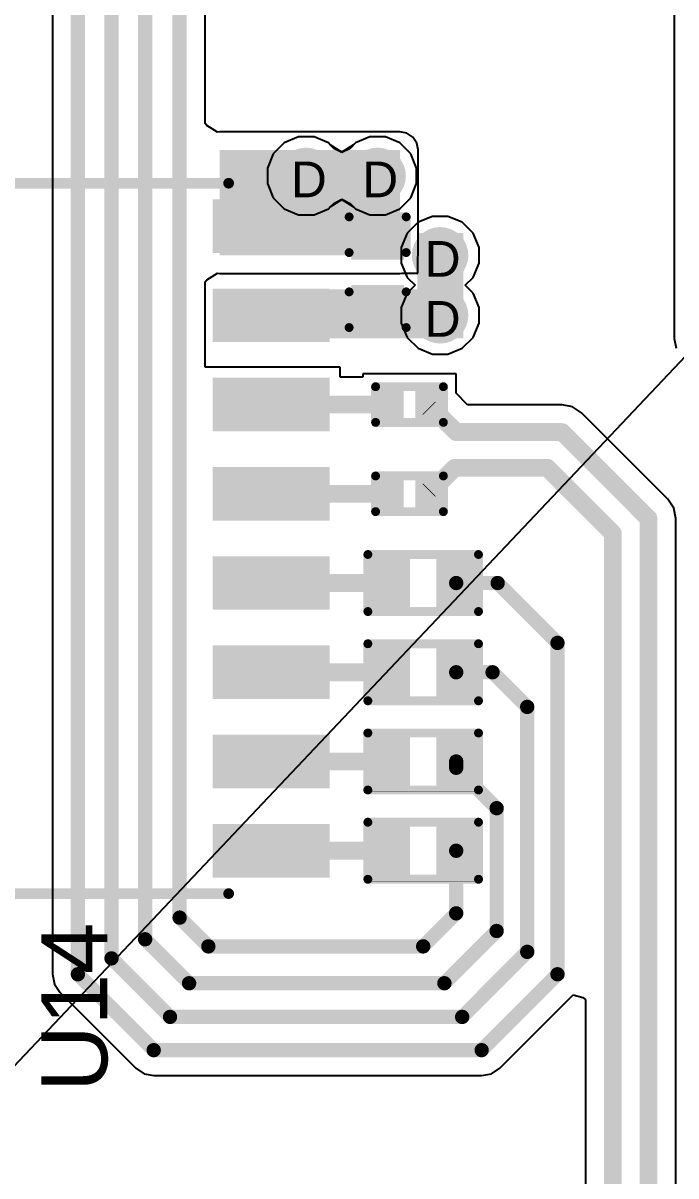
# Model space of a CAD drawing. Header units: inches. Extents: x 0 to 5032, y 0 to 5323.
# Drawn here: x 29.06 to 38.36, y 31.9 to 48.3 of the extents above; entities that cross this region are included whole.
import ezdxf

# ---------------------------------------------------------------- set-up
doc = ezdxf.new("R2010")
doc.units = ezdxf.units.IN
for name, color, linetype in [('Bottom Layer', 5, 'Continuous'), ('Bottom Solder', 6, 'Continuous'), ('Drill Drawing', 1, 'Continuous'), ('Layer 1', 16, 'Continuous'), ('Layer 2', 76, 'Continuous'), ('Top Layer', 1, 'Continuous'), ('Top Overlay', 2, 'Continuous'), ('Top Paste', 8, 'Continuous'), ('Top Solder', 216, 'Continuous'), ('Via Holes', 16, 'Continuous')]:
    doc.layers.add(name, color=color, linetype=linetype)
doc.styles.add('Arial', font='', dxfattribs={"height": 0.2})
doc.styles.get('Arial').set_extended_font_data('Arial')

# ---------------------------------------------------------------- blocks, each defined once
blk = doc.blocks.new('C___0402_303')
at = {"layer": 'Top Layer'}
for points in [[(-0.699, -0.318), (-0.699, 0.318), (-0.241, 0.318), (-0.241, -0.318)], [(0.241, -0.318), (0.241, 0.318), (0.699, 0.318), (0.699, -0.318)]]:
    blk.add_hatch(color=1, dxfattribs=at).paths.add_polyline_path(points)
at = {"layer": 'Top Paste'}
for points in [[(-0.699, -0.318), (-0.699, 0.318), (-0.241, 0.318), (-0.241, -0.318)], [(0.241, -0.318), (0.241, 0.318), (0.699, 0.318), (0.699, -0.318)]]:
    blk.add_hatch(color=8, dxfattribs=at).paths.add_polyline_path(points)
at = {"layer": 'Top Solder'}
for points in [[(-0.758, -0.377), (-0.758, 0.377), (-0.181, 0.377), (-0.181, -0.377)], [(0.181, -0.377), (0.181, 0.377), (0.758, 0.377), (0.758, -0.377)]]:
    blk.add_hatch(color=216, dxfattribs=at).paths.add_polyline_path(points)
at = {"layer": 'Top Overlay'}
for points in [[(-0.787, 0.406, 0.127, 0.127, 0), (-0.279, 0.406, 0.127, 0.127, 0)], [(-0.787, 0.406, 0.127, 0.127, 0), (-0.787, -0.406, 0.127, 0.127, 0)], [(0.279, 0.406, 0.127, 0.127, 0), (0.787, 0.406, 0.127, 0.127, 0)], [(0.787, 0.406, 0.127, 0.127, 0), (0.787, -0.406, 0.127, 0.127, 0)], [(-0.787, -0.406, 0.127, 0.127, 0), (-0.279, -0.406, 0.127, 0.127, 0)], [(0.279, -0.406, 0.127, 0.127, 0), (0.787, -0.406, 0.127, 0.127, 0)]]:
    blk.add_lwpolyline(points, format="xyseb", dxfattribs=at)
for points in [[(-0.819, 0.406, 0.0635, 0.0635, 1), (-0.756, 0.406, 0.0635, 0.0635, 1)], [(-0.819, 0.406, 0.0635, 0.0635, 1), (-0.756, 0.406, 0.0635, 0.0635, 1)], [(-0.311, 0.406, 0.0635, 0.0635, 1), (-0.248, 0.406, 0.0635, 0.0635, 1)], [(0.248, 0.406, 0.0635, 0.0635, 1), (0.311, 0.406, 0.0635, 0.0635, 1)], [(0.756, 0.406, 0.0635, 0.0635, 1), (0.819, 0.406, 0.0635, 0.0635, 1)], [(0.756, 0.406, 0.0635, 0.0635, 1), (0.819, 0.406, 0.0635, 0.0635, 1)], [(-0.819, -0.406, 0.0635, 0.0635, 1), (-0.756, -0.406, 0.0635, 0.0635, 1)], [(-0.819, -0.406, 0.0635, 0.0635, 1), (-0.756, -0.406, 0.0635, 0.0635, 1)], [(-0.311, -0.406, 0.0635, 0.0635, 1), (-0.248, -0.406, 0.0635, 0.0635, 1)], [(0.248, -0.406, 0.0635, 0.0635, 1), (0.311, -0.406, 0.0635, 0.0635, 1)], [(0.756, -0.406, 0.0635, 0.0635, 1), (0.819, -0.406, 0.0635, 0.0635, 1)], [(0.756, -0.406, 0.0635, 0.0635, 1), (0.819, -0.406, 0.0635, 0.0635, 1)]]:
    blk.add_lwpolyline(points, format="xyseb", close=True, dxfattribs=at)
blk = doc.blocks.new('R___0402_311')
at = {"layer": 'Top Layer'}
for points in [[(-0.699, -0.318), (-0.699, 0.318), (-0.241, 0.318), (-0.241, -0.318)], [(0.241, -0.318), (0.241, 0.318), (0.699, 0.318), (0.699, -0.318)]]:
    blk.add_hatch(color=1, dxfattribs=at).paths.add_polyline_path(points)
at = {"layer": 'Top Paste'}
for points in [[(-0.699, -0.318), (-0.699, 0.318), (-0.241, 0.318), (-0.241, -0.318)], [(0.241, -0.318), (0.241, 0.318), (0.699, 0.318), (0.699, -0.318)]]:
    blk.add_hatch(color=8, dxfattribs=at).paths.add_polyline_path(points)
at = {"layer": 'Top Solder'}
for points in [[(-0.754, -0.373), (-0.754, 0.373), (-0.186, 0.373), (-0.186, -0.373)], [(0.186, -0.373), (0.186, 0.373), (0.754, 0.373), (0.754, -0.373)]]:
    blk.add_hatch(color=216, dxfattribs=at).paths.add_polyline_path(points)
at = {"layer": 'Top Overlay'}
for points in [[(-0.787, -0.406, 0.127, 0.127, 0), (-0.787, 0.406, 0.127, 0.127, 0)], [(-0.787, 0.406, 0.127, 0.127, 0), (0.787, 0.406, 0.127, 0.127, 0)], [(0.787, -0.406, 0.127, 0.127, 0), (0.787, 0.406, 0.127, 0.127, 0)], [(-0.787, -0.406, 0.127, 0.127, 0), (0.787, -0.406, 0.127, 0.127, 0)], [(-0.813, -0.432, 0.00323, 0.00323, 0), (0.813, -0.432, 0.00323, 0.00323, 0)]]:
    blk.add_lwpolyline(points, format="xyseb", dxfattribs=at)
for points in [[(-0.819, 0.406, 0.0635, 0.0635, 1), (-0.756, 0.406, 0.0635, 0.0635, 1)], [(-0.819, 0.406, 0.0635, 0.0635, 1), (-0.756, 0.406, 0.0635, 0.0635, 1)], [(0.756, 0.406, 0.0635, 0.0635, 1), (0.819, 0.406, 0.0635, 0.0635, 1)], [(0.756, 0.406, 0.0635, 0.0635, 1), (0.819, 0.406, 0.0635, 0.0635, 1)], [(-0.819, -0.406, 0.0635, 0.0635, 1), (-0.756, -0.406, 0.0635, 0.0635, 1)], [(-0.819, -0.406, 0.0635, 0.0635, 1), (-0.756, -0.406, 0.0635, 0.0635, 1)], [(-0.814, -0.432, 0.00161, 0.00161, 1), (-0.812, -0.432, 0.00161, 0.00161, 1)], [(0.756, -0.406, 0.0635, 0.0635, 1), (0.819, -0.406, 0.0635, 0.0635, 1)], [(0.756, -0.406, 0.0635, 0.0635, 1), (0.819, -0.406, 0.0635, 0.0635, 1)], [(0.812, -0.432, 0.00161, 0.00161, 1), (0.814, -0.432, 0.00161, 0.00161, 1)]]:
    blk.add_lwpolyline(points, format="xyseb", close=True, dxfattribs=at)
blk = doc.blocks.new('R___0402_312')
at = {"layer": 'Top Layer'}
for points in [[(-0.699, -0.318), (-0.699, 0.318), (-0.241, 0.318), (-0.241, -0.318)], [(0.241, -0.318), (0.241, 0.318), (0.699, 0.318), (0.699, -0.318)]]:
    blk.add_hatch(color=1, dxfattribs=at).paths.add_polyline_path(points)
at = {"layer": 'Top Paste'}
for points in [[(-0.699, -0.318), (-0.699, 0.318), (-0.241, 0.318), (-0.241, -0.318)], [(0.241, -0.318), (0.241, 0.318), (0.699, 0.318), (0.699, -0.318)]]:
    blk.add_hatch(color=8, dxfattribs=at).paths.add_polyline_path(points)
at = {"layer": 'Top Solder'}
for points in [[(-0.754, -0.373), (-0.754, 0.373), (-0.186, 0.373), (-0.186, -0.373)], [(0.186, -0.373), (0.186, 0.373), (0.754, 0.373), (0.754, -0.373)]]:
    blk.add_hatch(color=216, dxfattribs=at).paths.add_polyline_path(points)
at = {"layer": 'Top Overlay'}
for points in [[(-0.787, -0.406, 0.127, 0.127, 0), (-0.787, 0.406, 0.127, 0.127, 0)], [(-0.787, 0.406, 0.127, 0.127, 0), (0.787, 0.406, 0.127, 0.127, 0)], [(0.787, -0.406, 0.127, 0.127, 0), (0.787, 0.406, 0.127, 0.127, 0)], [(-0.787, -0.406, 0.127, 0.127, 0), (0.787, -0.406, 0.127, 0.127, 0)], [(-0.813, -0.432, 0.00323, 0.00323, 0), (0.813, -0.432, 0.00323, 0.00323, 0)]]:
    blk.add_lwpolyline(points, format="xyseb", dxfattribs=at)
for points in [[(-0.819, 0.406, 0.0635, 0.0635, 1), (-0.756, 0.406, 0.0635, 0.0635, 1)], [(-0.819, 0.406, 0.0635, 0.0635, 1), (-0.756, 0.406, 0.0635, 0.0635, 1)], [(0.756, 0.406, 0.0635, 0.0635, 1), (0.819, 0.406, 0.0635, 0.0635, 1)], [(0.756, 0.406, 0.0635, 0.0635, 1), (0.819, 0.406, 0.0635, 0.0635, 1)], [(-0.819, -0.406, 0.0635, 0.0635, 1), (-0.756, -0.406, 0.0635, 0.0635, 1)], [(-0.819, -0.406, 0.0635, 0.0635, 1), (-0.756, -0.406, 0.0635, 0.0635, 1)], [(-0.814, -0.432, 0.00161, 0.00161, 1), (-0.812, -0.432, 0.00161, 0.00161, 1)], [(0.756, -0.406, 0.0635, 0.0635, 1), (0.819, -0.406, 0.0635, 0.0635, 1)], [(0.756, -0.406, 0.0635, 0.0635, 1), (0.819, -0.406, 0.0635, 0.0635, 1)], [(0.812, -0.432, 0.00161, 0.00161, 1), (0.814, -0.432, 0.00161, 0.00161, 1)]]:
    blk.add_lwpolyline(points, format="xyseb", close=True, dxfattribs=at)
blk = doc.blocks.new('SOP_16_313')
at = {"layer": 'Top Layer'}
for points in [[(-3.456, 4.724), (-1.994, 4.724), (-1.994, 4.166), (-3.456, 4.166)], [(1.994, 4.724), (3.456, 4.724), (3.456, 4.166), (1.994, 4.166)], [(-3.456, 3.454), (-1.994, 3.454), (-1.994, 2.896), (-3.456, 2.896)], [(1.994, 3.454), (3.456, 3.454), (3.456, 2.896), (1.994, 2.896)], [(-3.456, 2.184), (-1.994, 2.184), (-1.994, 1.626), (-3.456, 1.626)], [(1.994, 2.184), (3.456, 2.184), (3.456, 1.626), (1.994, 1.626)], [(-3.456, 0.914), (-1.994, 0.914), (-1.994, 0.356), (-3.456, 0.356)], [(1.994, 0.914), (3.456, 0.914), (3.456, 0.356), (1.994, 0.356)], [(-3.456, -0.356), (-1.994, -0.356), (-1.994, -0.914), (-3.456, -0.914)], [(1.994, -0.356), (3.456, -0.356), (3.456, -0.914), (1.994, -0.914)], [(-3.456, -1.626), (-1.994, -1.626), (-1.994, -2.184), (-3.456, -2.184)], [(1.994, -1.626), (3.456, -1.626), (3.456, -2.184), (1.994, -2.184)], [(-3.456, -2.896), (-1.994, -2.896), (-1.994, -3.454), (-3.456, -3.454)], [(1.994, -2.896), (3.456, -2.896), (3.456, -3.454), (1.994, -3.454)], [(-3.456, -4.166), (-1.994, -4.166), (-1.994, -4.724), (-3.456, -4.724)], [(1.994, -4.166), (3.456, -4.166), (3.456, -4.724), (1.994, -4.724)]]:
    blk.add_hatch(color=1, dxfattribs=at).paths.add_polyline_path(points)
at = {"layer": 'Top Paste'}
for points in [[(-3.456, 4.724), (-1.994, 4.724), (-1.994, 4.166), (-3.456, 4.166)], [(1.994, 4.724), (3.456, 4.724), (3.456, 4.166), (1.994, 4.166)], [(-3.456, 3.454), (-1.994, 3.454), (-1.994, 2.896), (-3.456, 2.896)], [(1.994, 3.454), (3.456, 3.454), (3.456, 2.896), (1.994, 2.896)], [(-3.456, 2.184), (-1.994, 2.184), (-1.994, 1.626), (-3.456, 1.626)], [(1.994, 2.184), (3.456, 2.184), (3.456, 1.626), (1.994, 1.626)], [(-3.456, 0.914), (-1.994, 0.914), (-1.994, 0.356), (-3.456, 0.356)], [(1.994, 0.914), (3.456, 0.914), (3.456, 0.356), (1.994, 0.356)], [(-3.456, -0.356), (-1.994, -0.356), (-1.994, -0.914), (-3.456, -0.914)], [(1.994, -0.356), (3.456, -0.356), (3.456, -0.914), (1.994, -0.914)], [(-3.456, -1.626), (-1.994, -1.626), (-1.994, -2.184), (-3.456, -2.184)], [(1.994, -1.626), (3.456, -1.626), (3.456, -2.184), (1.994, -2.184)], [(-3.456, -2.896), (-1.994, -2.896), (-1.994, -3.454), (-3.456, -3.454)], [(1.994, -2.896), (3.456, -2.896), (3.456, -3.454), (1.994, -3.454)], [(-3.456, -4.166), (-1.994, -4.166), (-1.994, -4.724), (-3.456, -4.724)], [(1.994, -4.166), (3.456, -4.166), (3.456, -4.724), (1.994, -4.724)]]:
    blk.add_hatch(color=8, dxfattribs=at).paths.add_polyline_path(points)
at = {"layer": 'Top Solder'}
for points in [[(-3.557, 4.826), (-1.892, 4.826), (-1.892, 4.064), (-3.557, 4.064)], [(1.892, 4.826), (3.557, 4.826), (3.557, 4.064), (1.892, 4.064)], [(-3.557, 3.556), (-1.892, 3.556), (-1.892, 2.794), (-3.557, 2.794)], [(1.892, 3.556), (3.557, 3.556), (3.557, 2.794), (1.892, 2.794)], [(-3.557, 2.286), (-1.892, 2.286), (-1.892, 1.524), (-3.557, 1.524)], [(1.892, 2.286), (3.557, 2.286), (3.557, 1.524), (1.892, 1.524)], [(-3.557, 1.016), (-1.892, 1.016), (-1.892, 0.254), (-3.557, 0.254)], [(1.892, 1.016), (3.557, 1.016), (3.557, 0.254), (1.892, 0.254)], [(-3.557, -0.254), (-1.892, -0.254), (-1.892, -1.016), (-3.557, -1.016)], [(1.892, -0.254), (3.557, -0.254), (3.557, -1.016), (1.892, -1.016)], [(-3.557, -1.524), (-1.892, -1.524), (-1.892, -2.286), (-3.557, -2.286)], [(1.892, -1.524), (3.557, -1.524), (3.557, -2.286), (1.892, -2.286)], [(-3.557, -2.794), (-1.892, -2.794), (-1.892, -3.556), (-3.557, -3.556)], [(1.892, -2.794), (3.557, -2.794), (3.557, -3.556), (1.892, -3.556)], [(-3.557, -4.064), (-1.892, -4.064), (-1.892, -4.826), (-3.557, -4.826)], [(1.892, -4.064), (3.557, -4.064), (3.557, -4.826), (1.892, -4.826)]]:
    blk.add_hatch(color=216, dxfattribs=at).paths.add_polyline_path(points)
at = {"layer": 'Top Overlay'}
for points in [[(-2.121, 5.055, 0.152, 0.152, 0), (2.121, 5.055, 0.152, 0.152, 0)], [(-3.785, 4.318, 0.127, 0.127, 0), (-3.785, 4.572, 0.127, 0.127, 0)], [(-3.785, 4.572, 0.127, 0.127, 0), (-3.658, 4.445, 0.127, 0.127, 0)], [(-3.785, 4.318, 0.127, 0.127, 0), (-3.658, 4.445, 0.127, 0.127, 0)], [(-2.121, -5.055, 0.152, 0.152, 0), (2.121, -5.055, 0.152, 0.152, 0)]]:
    blk.add_lwpolyline(points, format="xyseb", dxfattribs=at)
for points in [[(-2.159, 5.055, 0.0762, 0.0762, 1), (-2.083, 5.055, 0.0762, 0.0762, 1)], [(2.083, 5.055, 0.0762, 0.0762, 1), (2.159, 5.055, 0.0762, 0.0762, 1)], [(-3.816, 4.572, 0.0635, 0.0635, 1), (-3.753, 4.572, 0.0635, 0.0635, 1)], [(-3.816, 4.572, 0.0635, 0.0635, 1), (-3.753, 4.572, 0.0635, 0.0635, 1)], [(-3.689, 4.445, 0.0635, 0.0635, 1), (-3.626, 4.445, 0.0635, 0.0635, 1)], [(-3.689, 4.445, 0.0635, 0.0635, 1), (-3.626, 4.445, 0.0635, 0.0635, 1)], [(-3.816, 4.318, 0.0635, 0.0635, 1), (-3.753, 4.318, 0.0635, 0.0635, 1)], [(-3.816, 4.318, 0.0635, 0.0635, 1), (-3.753, 4.318, 0.0635, 0.0635, 1)], [(-2.159, -5.055, 0.0762, 0.0762, 1), (-2.083, -5.055, 0.0762, 0.0762, 1)], [(2.083, -5.055, 0.0762, 0.0762, 1), (2.159, -5.055, 0.0762, 0.0762, 1)]]:
    blk.add_lwpolyline(points, format="xyseb", close=True, dxfattribs=at)
blk = doc.blocks.new('R___0201_378')
at = {"layer": 'Top Layer'}
for points in [[(-0.41, 0.185), (-0.14, 0.185), (-0.14, -0.185), (-0.41, -0.185)], [(0.14, 0.185), (0.41, 0.185), (0.41, -0.185), (0.14, -0.185)]]:
    blk.add_hatch(color=1, dxfattribs=at).paths.add_polyline_path(points)
at = {"layer": 'Top Paste'}
for points in [[(-0.41, 0.185), (-0.14, 0.185), (-0.14, -0.185), (-0.41, -0.185)], [(0.14, 0.185), (0.41, 0.185), (0.41, -0.185), (0.14, -0.185)]]:
    blk.add_hatch(color=8, dxfattribs=at).paths.add_polyline_path(points)
at = {"layer": 'Top Solder'}
for points in [[(-0.465, 0.24), (-0.085, 0.24), (-0.085, -0.24), (-0.465, -0.24)], [(0.085, 0.24), (0.465, 0.24), (0.465, -0.24), (0.085, -0.24)]]:
    blk.add_hatch(color=216, dxfattribs=at).paths.add_polyline_path(points)
at = {"layer": 'Top Overlay'}
for points in [[(0.483, 0.254, 0.127, 0.127, 0), (-0.483, 0.254, 0.127, 0.127, 0)], [(-0.483, 0.254, 0.127, 0.127, 0), (-0.483, -0.254, 0.127, 0.127, 0)], [(0.483, 0.254, 0.127, 0.127, 0), (0.483, -0.254, 0.127, 0.127, 0)], [(0.483, -0.254, 0.127, 0.127, 0), (-0.483, -0.254, 0.127, 0.127, 0)]]:
    blk.add_lwpolyline(points, format="xyseb", dxfattribs=at)
for points in [[(-0.514, 0.254, 0.0635, 0.0635, 1), (-0.451, 0.254, 0.0635, 0.0635, 1)], [(-0.514, 0.254, 0.0635, 0.0635, 1), (-0.451, 0.254, 0.0635, 0.0635, 1)], [(0.451, 0.254, 0.0635, 0.0635, 1), (0.514, 0.254, 0.0635, 0.0635, 1)], [(0.451, 0.254, 0.0635, 0.0635, 1), (0.514, 0.254, 0.0635, 0.0635, 1)], [(-0.514, -0.254, 0.0635, 0.0635, 1), (-0.451, -0.254, 0.0635, 0.0635, 1)], [(-0.514, -0.254, 0.0635, 0.0635, 1), (-0.451, -0.254, 0.0635, 0.0635, 1)], [(0.451, -0.254, 0.0635, 0.0635, 1), (0.514, -0.254, 0.0635, 0.0635, 1)], [(0.451, -0.254, 0.0635, 0.0635, 1), (0.514, -0.254, 0.0635, 0.0635, 1)]]:
    blk.add_lwpolyline(points, format="xyseb", close=True, dxfattribs=at)
blk = doc.blocks.new('R___0201_379')
at = {"layer": 'Top Layer'}
for points in [[(-0.41, 0.185), (-0.14, 0.185), (-0.14, -0.185), (-0.41, -0.185)], [(0.14, 0.185), (0.41, 0.185), (0.41, -0.185), (0.14, -0.185)]]:
    blk.add_hatch(color=1, dxfattribs=at).paths.add_polyline_path(points)
at = {"layer": 'Top Paste'}
for points in [[(-0.41, 0.185), (-0.14, 0.185), (-0.14, -0.185), (-0.41, -0.185)], [(0.14, 0.185), (0.41, 0.185), (0.41, -0.185), (0.14, -0.185)]]:
    blk.add_hatch(color=8, dxfattribs=at).paths.add_polyline_path(points)
at = {"layer": 'Top Solder'}
for points in [[(-0.465, 0.24), (-0.085, 0.24), (-0.085, -0.24), (-0.465, -0.24)], [(0.085, 0.24), (0.465, 0.24), (0.465, -0.24), (0.085, -0.24)]]:
    blk.add_hatch(color=216, dxfattribs=at).paths.add_polyline_path(points)
at = {"layer": 'Top Overlay'}
for points in [[(0.483, 0.254, 0.127, 0.127, 0), (-0.483, 0.254, 0.127, 0.127, 0)], [(-0.483, 0.254, 0.127, 0.127, 0), (-0.483, -0.254, 0.127, 0.127, 0)], [(0.483, 0.254, 0.127, 0.127, 0), (0.483, -0.254, 0.127, 0.127, 0)], [(0.483, -0.254, 0.127, 0.127, 0), (-0.483, -0.254, 0.127, 0.127, 0)]]:
    blk.add_lwpolyline(points, format="xyseb", dxfattribs=at)
for points in [[(-0.514, 0.254, 0.0635, 0.0635, 1), (-0.451, 0.254, 0.0635, 0.0635, 1)], [(-0.514, 0.254, 0.0635, 0.0635, 1), (-0.451, 0.254, 0.0635, 0.0635, 1)], [(0.451, 0.254, 0.0635, 0.0635, 1), (0.514, 0.254, 0.0635, 0.0635, 1)], [(0.451, 0.254, 0.0635, 0.0635, 1), (0.514, 0.254, 0.0635, 0.0635, 1)], [(-0.514, -0.254, 0.0635, 0.0635, 1), (-0.451, -0.254, 0.0635, 0.0635, 1)], [(-0.514, -0.254, 0.0635, 0.0635, 1), (-0.451, -0.254, 0.0635, 0.0635, 1)], [(0.451, -0.254, 0.0635, 0.0635, 1), (0.514, -0.254, 0.0635, 0.0635, 1)], [(0.451, -0.254, 0.0635, 0.0635, 1), (0.514, -0.254, 0.0635, 0.0635, 1)]]:
    blk.add_lwpolyline(points, format="xyseb", close=True, dxfattribs=at)
blk = doc.blocks.new('R___0402_380')
at = {"layer": 'Top Layer'}
for points in [[(-0.699, -0.318), (-0.699, 0.318), (-0.241, 0.318), (-0.241, -0.318)], [(0.241, -0.318), (0.241, 0.318), (0.699, 0.318), (0.699, -0.318)]]:
    blk.add_hatch(color=1, dxfattribs=at).paths.add_polyline_path(points)
at = {"layer": 'Top Paste'}
for points in [[(-0.699, -0.318), (-0.699, 0.318), (-0.241, 0.318), (-0.241, -0.318)], [(0.241, -0.318), (0.241, 0.318), (0.699, 0.318), (0.699, -0.318)]]:
    blk.add_hatch(color=8, dxfattribs=at).paths.add_polyline_path(points)
at = {"layer": 'Top Solder'}
for points in [[(-0.754, -0.373), (-0.754, 0.373), (-0.186, 0.373), (-0.186, -0.373)], [(0.186, -0.373), (0.186, 0.373), (0.754, 0.373), (0.754, -0.373)]]:
    blk.add_hatch(color=216, dxfattribs=at).paths.add_polyline_path(points)
at = {"layer": 'Top Overlay'}
for points in [[(-0.787, 0.406, 0.127, 0.127, 0), (0.787, 0.406, 0.127, 0.127, 0)], [(-0.787, -0.406, 0.127, 0.127, 0), (-0.787, 0.406, 0.127, 0.127, 0)], [(0.787, -0.406, 0.127, 0.127, 0), (0.787, 0.406, 0.127, 0.127, 0)], [(-0.787, -0.406, 0.127, 0.127, 0), (0.787, -0.406, 0.127, 0.127, 0)], [(-0.813, -0.432, 0.00323, 0.00323, 0), (0.813, -0.432, 0.00323, 0.00323, 0)]]:
    blk.add_lwpolyline(points, format="xyseb", dxfattribs=at)
for points in [[(-0.819, 0.406, 0.0635, 0.0635, 1), (-0.756, 0.406, 0.0635, 0.0635, 1)], [(-0.819, 0.406, 0.0635, 0.0635, 1), (-0.756, 0.406, 0.0635, 0.0635, 1)], [(0.756, 0.406, 0.0635, 0.0635, 1), (0.819, 0.406, 0.0635, 0.0635, 1)], [(0.756, 0.406, 0.0635, 0.0635, 1), (0.819, 0.406, 0.0635, 0.0635, 1)], [(-0.819, -0.406, 0.0635, 0.0635, 1), (-0.756, -0.406, 0.0635, 0.0635, 1)], [(-0.819, -0.406, 0.0635, 0.0635, 1), (-0.756, -0.406, 0.0635, 0.0635, 1)], [(-0.814, -0.432, 0.00161, 0.00161, 1), (-0.812, -0.432, 0.00161, 0.00161, 1)], [(0.756, -0.406, 0.0635, 0.0635, 1), (0.819, -0.406, 0.0635, 0.0635, 1)], [(0.756, -0.406, 0.0635, 0.0635, 1), (0.819, -0.406, 0.0635, 0.0635, 1)], [(0.812, -0.432, 0.00161, 0.00161, 1), (0.814, -0.432, 0.00161, 0.00161, 1)]]:
    blk.add_lwpolyline(points, format="xyseb", close=True, dxfattribs=at)
blk = doc.blocks.new('R___0402_381')
at = {"layer": 'Top Layer'}
for points in [[(-0.699, -0.318), (-0.699, 0.318), (-0.241, 0.318), (-0.241, -0.318)], [(0.241, -0.318), (0.241, 0.318), (0.699, 0.318), (0.699, -0.318)]]:
    blk.add_hatch(color=1, dxfattribs=at).paths.add_polyline_path(points)
at = {"layer": 'Top Paste'}
for points in [[(-0.699, -0.318), (-0.699, 0.318), (-0.241, 0.318), (-0.241, -0.318)], [(0.241, -0.318), (0.241, 0.318), (0.699, 0.318), (0.699, -0.318)]]:
    blk.add_hatch(color=8, dxfattribs=at).paths.add_polyline_path(points)
at = {"layer": 'Top Solder'}
for points in [[(-0.754, -0.373), (-0.754, 0.373), (-0.186, 0.373), (-0.186, -0.373)], [(0.186, -0.373), (0.186, 0.373), (0.754, 0.373), (0.754, -0.373)]]:
    blk.add_hatch(color=216, dxfattribs=at).paths.add_polyline_path(points)
at = {"layer": 'Top Overlay'}
for points in [[(-0.787, 0.406, 0.127, 0.127, 0), (0.787, 0.406, 0.127, 0.127, 0)], [(-0.787, -0.406, 0.127, 0.127, 0), (-0.787, 0.406, 0.127, 0.127, 0)], [(0.787, -0.406, 0.127, 0.127, 0), (0.787, 0.406, 0.127, 0.127, 0)], [(-0.787, -0.406, 0.127, 0.127, 0), (0.787, -0.406, 0.127, 0.127, 0)], [(-0.813, -0.432, 0.00323, 0.00323, 0), (0.813, -0.432, 0.00323, 0.00323, 0)]]:
    blk.add_lwpolyline(points, format="xyseb", dxfattribs=at)
for points in [[(-0.819, 0.406, 0.0635, 0.0635, 1), (-0.756, 0.406, 0.0635, 0.0635, 1)], [(-0.819, 0.406, 0.0635, 0.0635, 1), (-0.756, 0.406, 0.0635, 0.0635, 1)], [(0.756, 0.406, 0.0635, 0.0635, 1), (0.819, 0.406, 0.0635, 0.0635, 1)], [(0.756, 0.406, 0.0635, 0.0635, 1), (0.819, 0.406, 0.0635, 0.0635, 1)], [(-0.819, -0.406, 0.0635, 0.0635, 1), (-0.756, -0.406, 0.0635, 0.0635, 1)], [(-0.819, -0.406, 0.0635, 0.0635, 1), (-0.756, -0.406, 0.0635, 0.0635, 1)], [(-0.814, -0.432, 0.00161, 0.00161, 1), (-0.812, -0.432, 0.00161, 0.00161, 1)], [(0.756, -0.406, 0.0635, 0.0635, 1), (0.819, -0.406, 0.0635, 0.0635, 1)], [(0.756, -0.406, 0.0635, 0.0635, 1), (0.819, -0.406, 0.0635, 0.0635, 1)], [(0.812, -0.432, 0.00161, 0.00161, 1), (0.814, -0.432, 0.00161, 0.00161, 1)]]:
    blk.add_lwpolyline(points, format="xyseb", close=True, dxfattribs=at)

msp = doc.modelspace()

# ---------------------------------------------------------------- hatches: boundary and pattern name
at = {"layer": 'Bottom Layer'}
h = msp.add_hatch(color=5, dxfattribs=at)
edge = h.paths.add_edge_path()
edge.add_arc((33.096, 46.129), 0.3, 0, 360)
h = msp.add_hatch(color=5, dxfattribs=at)
edge = h.paths.add_edge_path()
edge.add_arc((34.112, 46.129), 0.3, 0, 360)
h = msp.add_hatch(color=5, dxfattribs=at)
edge = h.paths.add_edge_path()
edge.add_arc((35.001, 44.999), 0.3, 0, 360)
h = msp.add_hatch(color=5, dxfattribs=at)
edge = h.paths.add_edge_path()
edge.add_arc((35.001, 44.145), 0.3, 0, 360)
at = {"layer": 'Bottom Solder'}
h = msp.add_hatch(color=6, dxfattribs=at)
edge = h.paths.add_edge_path()
edge.add_arc((33.096, 46.129), 0.402, 0, 360)
h = msp.add_hatch(color=6, dxfattribs=at)
edge = h.paths.add_edge_path()
edge.add_arc((34.112, 46.129), 0.402, 0, 360)
h = msp.add_hatch(color=6, dxfattribs=at)
edge = h.paths.add_edge_path()
edge.add_arc((35.001, 44.999), 0.402, 0, 360)
h = msp.add_hatch(color=6, dxfattribs=at)
edge = h.paths.add_edge_path()
edge.add_arc((35.001, 44.145), 0.402, 0, 360)
at = {"layer": 'Layer 1'}
h = msp.add_hatch(color=16, dxfattribs=at)
edge = h.paths.add_edge_path()
edge.add_arc((33.096, 46.129), 0.3, 0, 360)
h = msp.add_hatch(color=16, dxfattribs=at)
edge = h.paths.add_edge_path()
edge.add_arc((34.112, 46.129), 0.3, 0, 360)
h = msp.add_hatch(color=16, dxfattribs=at)
edge = h.paths.add_edge_path()
edge.add_arc((35.001, 44.999), 0.3, 0, 360)
h = msp.add_hatch(color=16, dxfattribs=at)
edge = h.paths.add_edge_path()
edge.add_arc((35.001, 44.145), 0.3, 0, 360)
at = {"layer": 'Layer 2'}
h = msp.add_hatch(color=76, dxfattribs=at)
edge = h.paths.add_edge_path()
edge.add_arc((33.096, 46.129), 0.3, 0, 360)
h = msp.add_hatch(color=76, dxfattribs=at)
edge = h.paths.add_edge_path()
edge.add_arc((34.112, 46.129), 0.3, 0, 360)
h = msp.add_hatch(color=76, dxfattribs=at)
edge = h.paths.add_edge_path()
edge.add_arc((35.001, 44.999), 0.3, 0, 360)
h = msp.add_hatch(color=76, dxfattribs=at)
edge = h.paths.add_edge_path()
edge.add_arc((35.001, 44.145), 0.3, 0, 360)
at = {"layer": 'Top Layer'}
for points in [[(31.864, 44.999), (34.43, 44.999), (34.43, 46.498), (31.864, 46.498)], [(34.679, 43.818), (35.331, 43.818), (35.331, 45.315), (34.679, 45.315)], [(31.864, 43.818), (35.331, 43.818), (35.331, 44.516), (31.864, 44.516)]]:
    msp.add_hatch(color=1, dxfattribs=at).paths.add_polyline_path(points)
h = msp.add_hatch(color=1, dxfattribs=at)
edge = h.paths.add_edge_path()
edge.add_arc((33.096, 46.129), 0.3, 0, 360)
h = msp.add_hatch(color=1, dxfattribs=at)
edge = h.paths.add_edge_path()
edge.add_arc((34.112, 46.129), 0.3, 0, 360)
h = msp.add_hatch(color=1, dxfattribs=at)
edge = h.paths.add_edge_path()
edge.add_arc((35.001, 44.999), 0.3, 0, 360)
h = msp.add_hatch(color=1, dxfattribs=at)
edge = h.paths.add_edge_path()
edge.add_arc((35.001, 44.145), 0.3, 0, 360)
at = {"layer": 'Top Solder'}
h = msp.add_hatch(color=216, dxfattribs=at)
edge = h.paths.add_edge_path()
edge.add_arc((33.096, 46.129), 0.402, 0, 360)
h = msp.add_hatch(color=216, dxfattribs=at)
edge = h.paths.add_edge_path()
edge.add_arc((34.112, 46.129), 0.402, 0, 360)
h = msp.add_hatch(color=216, dxfattribs=at)
edge = h.paths.add_edge_path()
edge.add_arc((35.001, 44.999), 0.402, 0, 360)
h = msp.add_hatch(color=216, dxfattribs=at)
edge = h.paths.add_edge_path()
edge.add_arc((35.001, 44.145), 0.402, 0, 360)
at = {"layer": 'Via Holes'}
h = msp.add_hatch(color=7, dxfattribs=at)
edge = h.paths.add_edge_path()
edge.add_arc((33.096, 46.129), 0.15, 0, 360)
h = msp.add_hatch(color=7, dxfattribs=at)
edge = h.paths.add_edge_path()
edge.add_arc((34.112, 46.129), 0.15, 0, 360)
h = msp.add_hatch(color=7, dxfattribs=at)
edge = h.paths.add_edge_path()
edge.add_arc((35.001, 44.999), 0.15, 0, 360)
h = msp.add_hatch(color=7, dxfattribs=at)
edge = h.paths.add_edge_path()
edge.add_arc((35.001, 44.145), 0.15, 0, 360)

# ---------------------------------------------------------------- linework, layer by layer
at = {"layer": 'Bottom Layer'}
for p, q in [((32.782, 46.599), (32.627, 46.443)), ((32.986, 46.683), (32.782, 46.599)), ((33.206, 46.683), (32.986, 46.683)), ((33.41, 46.599), (33.206, 46.683)), ((33.488, 46.521), (33.41, 46.599)), ((33.798, 46.599), (33.72, 46.521)), ((34.002, 46.683), (33.798, 46.599)), ((34.222, 46.683), (34.002, 46.683)), ((34.426, 46.599), (34.222, 46.683)), ((34.582, 46.443), (34.426, 46.599)), ((32.627, 46.443), (32.542, 46.239)), ((33.604, 46.462), (33.488, 46.521)), ((33.72, 46.521), (33.604, 46.462)), ((34.666, 46.239), (34.582, 46.443)), ((32.542, 46.239), (32.542, 46.019)), ((34.666, 46.019), (34.666, 46.239)), ((32.542, 46.019), (32.627, 45.815)), ((34.582, 45.815), (34.666, 46.019)), ((32.627, 45.815), (32.782, 45.66)), ((33.488, 45.738), (33.604, 45.796)), ((33.604, 45.796), (33.72, 45.738)), ((34.426, 45.66), (34.582, 45.815)), ((32.782, 45.66), (32.986, 45.575)), ((33.206, 45.575), (33.41, 45.66)), ((33.41, 45.66), (33.488, 45.738)), ((33.72, 45.738), (33.798, 45.66)), ((33.798, 45.66), (34.002, 45.575)), ((34.222, 45.575), (34.426, 45.66)), ((32.986, 45.575), (33.206, 45.575)), ((34.002, 45.575), (34.222, 45.575))]:
    msp.add_line(p, q, dxfattribs=at)
at = {"layer": 'Layer 1'}
for p, q in [((32.782, 46.599), (32.627, 46.443)), ((32.986, 46.683), (32.782, 46.599)), ((33.206, 46.683), (32.986, 46.683)), ((33.41, 46.599), (33.206, 46.683)), ((33.438, 46.571), (33.41, 46.599)), ((33.798, 46.599), (33.77, 46.571)), ((34.002, 46.683), (33.798, 46.599)), ((34.222, 46.683), (34.002, 46.683)), ((34.426, 46.599), (34.222, 46.683)), ((34.582, 46.443), (34.426, 46.599)), ((32.627, 46.443), (32.542, 46.239)), ((33.604, 46.467), (33.438, 46.571)), ((33.77, 46.571), (33.604, 46.467)), ((34.666, 46.239), (34.582, 46.443)), ((32.542, 46.239), (32.542, 46.019)), ((34.666, 46.019), (34.666, 46.239)), ((32.542, 46.019), (32.627, 45.815)), ((34.582, 45.815), (34.666, 46.019)), ((32.627, 45.815), (32.782, 45.66)), ((33.438, 45.688), (33.604, 45.791)), ((33.604, 45.791), (33.77, 45.688)), ((34.426, 45.66), (34.582, 45.815)), ((32.782, 45.66), (32.986, 45.575)), ((33.206, 45.575), (33.41, 45.66)), ((33.41, 45.66), (33.438, 45.688)), ((33.77, 45.688), (33.798, 45.66)), ((33.798, 45.66), (34.002, 45.575)), ((34.222, 45.575), (34.426, 45.66)), ((32.986, 45.575), (33.206, 45.575)), ((34.002, 45.575), (34.222, 45.575))]:
    msp.add_line(p, q, dxfattribs=at)
at = {"layer": 'Layer 2'}
for p, q in [((34.687, 45.469), (34.532, 45.313)), ((34.891, 45.553), (34.687, 45.469)), ((35.111, 45.553), (34.891, 45.553)), ((35.315, 45.469), (35.111, 45.553)), ((35.471, 45.313), (35.315, 45.469)), ((34.532, 45.313), (34.447, 45.109)), ((35.555, 45.109), (35.471, 45.313)), ((34.447, 45.109), (34.447, 44.889)), ((35.555, 44.889), (35.555, 45.109)), ((34.447, 44.889), (34.532, 44.685)), ((35.471, 44.685), (35.555, 44.889)), ((34.532, 44.685), (34.645, 44.572)), ((35.358, 44.572), (35.471, 44.685)), ((34.645, 44.572), (34.532, 44.459)), ((35.471, 44.459), (35.358, 44.572)), ((34.532, 44.459), (34.447, 44.255)), ((35.555, 44.255), (35.471, 44.459)), ((34.447, 44.255), (34.447, 44.035)), ((35.555, 44.035), (35.555, 44.255)), ((34.447, 44.035), (34.532, 43.831)), ((35.471, 43.831), (35.555, 44.035)), ((34.532, 43.831), (34.687, 43.675)), ((35.315, 43.675), (35.471, 43.831)), ((34.687, 43.675), (34.891, 43.591)), ((35.111, 43.591), (35.315, 43.675)), ((34.891, 43.591), (35.111, 43.591))]:
    msp.add_line(p, q, dxfattribs=at)
at = {"layer": 'Top Layer'}
for p, q in [((29.482, 61.428), (29.482, 34.767)), ((31.655, 46.877), (31.655, 60.208)), ((38.333, 58.54), (38.333, 43.815)), ((31.68, 46.846), (31.655, 46.877)), ((31.833, 46.75), (31.68, 46.846)), ((31.864, 46.757), (31.833, 46.75)), ((34.43, 46.757), (31.864, 46.757)), ((34.529, 46.737), (34.43, 46.757)), ((34.613, 46.681), (34.529, 46.737)), ((34.669, 46.597), (34.613, 46.681)), ((34.689, 46.498), (34.669, 46.597)), ((34.689, 44.999), (34.689, 46.498)), ((34.684, 44.974), (34.689, 44.999)), ((34.684, 44.745), (34.684, 44.974)), ((31.655, 44.619), (31.68, 44.651)), ((31.68, 44.651), (31.833, 44.746)), ((31.833, 44.746), (31.864, 44.74)), ((31.864, 44.74), (34.43, 44.74)), ((34.43, 44.74), (34.455, 44.745)), ((34.455, 44.745), (34.684, 44.745)), ((31.655, 43.408), (31.655, 44.619)), ((38.333, 43.815), (38.333, 43.815)), ((38.333, 43.815), (38.361, 43.677)), ((33.58, 43.408), (31.655, 43.408)), ((33.58, 43.263), (33.58, 43.408)), ((33.901, 43.263), (33.58, 43.263)), ((35.229, 43.314), (33.901, 43.314)), ((33.901, 43.314), (33.901, 43.263)), ((35.229, 43.035), (35.229, 43.314)), ((35.393, 42.871), (35.229, 43.035)), ((36.737, 42.871), (35.393, 42.871)), ((36.886, 42.842), (36.737, 42.871)), ((37.012, 42.758), (36.886, 42.842)), ((38.242, 41.527), (37.012, 42.758)), ((38.326, 41.401), (38.242, 41.527)), ((38.355, 41.253), (38.326, 41.401)), ((38.355, 29.106), (38.355, 41.253)), ((29.482, 34.767), (29.482, 34.767)), ((29.482, 34.767), (29.51, 34.628)), ((29.51, 34.628), (29.589, 34.51)), ((29.589, 34.51), (30.668, 33.431)), ((35.849, 33.431), (36.893, 34.475)), ((36.893, 34.475), (37.032, 34.436)), ((37.032, 34.436), (37.071, 34.408)), ((37.071, 34.408), (37.071, 29.477)), ((30.668, 33.431), (30.668, 33.431)), ((30.668, 33.431), (30.786, 33.352)), ((30.786, 33.352), (30.925, 33.325)), ((30.925, 33.325), (30.925, 33.325)), ((30.925, 33.325), (35.592, 33.325)), ((35.592, 33.325), (35.731, 33.352)), ((35.592, 33.325), (35.592, 33.325)), ((35.731, 33.352), (35.849, 33.431))]:
    msp.add_line(p, q, dxfattribs=at)
for points in [[(29.845, 34.767, 0.203, 0.203, 0), (29.845, 61.428, 0.203, 0.203, 0)], [(30.323, 34.993, 0.203, 0.203, 0), (30.323, 61.096, 0.203, 0.203, 0)], [(30.802, 35.265, 0.203, 0.203, 0), (30.802, 60.737, 0.203, 0.203, 0)], [(31.293, 35.573, 0.203, 0.203, 0), (31.293, 60.358, 0.203, 0.203, 0)], [(32.595, 42.875, 0.254, 0.254, 0), (34.29, 42.875, 0.254, 0.254, 0)], [(34.84, 42.825, 0.254, 0.254, 0), (34.84, 42.875, 0.254, 0.254, 0)], [(34.84, 42.825, 0.254, 0.254, 0), (34.848, 42.817, 0.254, 0.254, 0)], [(34.848, 42.817, 0.254, 0.254, 0), (34.898, 42.817, 0.254, 0.254, 0)], [(34.898, 42.817, 0.254, 0.254, 0), (35.232, 42.483, 0.254, 0.254, 0)], [(35.232, 42.483, 0.254, 0.254, 0), (36.737, 42.483, 0.254, 0.254, 0)], [(36.737, 42.483, 0.254, 0.254, 0), (37.967, 41.253, 0.254, 0.254, 0)], [(34.898, 41.663, 0.254, 0.254, 0), (35.21, 41.975, 0.254, 0.254, 0)], [(35.21, 41.975, 0.254, 0.254, 0), (36.527, 41.975, 0.254, 0.254, 0)], [(36.527, 41.975, 0.254, 0.254, 0), (37.459, 41.042, 0.254, 0.254, 0)], [(32.595, 41.605, 0.254, 0.254, 0), (34.29, 41.605, 0.254, 0.254, 0)], [(34.84, 41.655, 0.254, 0.254, 0), (34.848, 41.663, 0.254, 0.254, 0)], [(34.84, 41.605, 0.254, 0.254, 0), (34.84, 41.655, 0.254, 0.254, 0)], [(34.848, 41.663, 0.254, 0.254, 0), (34.898, 41.663, 0.254, 0.254, 0)], [(37.967, 29.106, 0.254, 0.254, 0), (37.967, 41.253, 0.254, 0.254, 0)], [(37.459, 29.316, 0.254, 0.254, 0), (37.459, 41.042, 0.254, 0.254, 0)], [(32.595, 40.335, 0.254, 0.254, 0), (34.29, 40.335, 0.254, 0.254, 0)], [(35.23, 40.335, 0.203, 0.203, 0), (35.82, 40.335, 0.203, 0.203, 0)], [(35.82, 40.335, 0.203, 0.203, 0), (36.672, 39.483, 0.203, 0.203, 0)], [(36.672, 34.767, 0.203, 0.203, 0), (36.672, 39.483, 0.203, 0.203, 0)], [(32.595, 39.065, 0.254, 0.254, 0), (34.29, 39.065, 0.254, 0.254, 0)], [(35.23, 39.065, 0.203, 0.203, 0), (35.748, 39.065, 0.203, 0.203, 0)], [(35.748, 39.065, 0.203, 0.203, 0), (36.241, 38.572, 0.203, 0.203, 0)], [(36.241, 35.086, 0.203, 0.203, 0), (36.241, 38.572, 0.203, 0.203, 0)], [(32.595, 37.795, 0.254, 0.254, 0), (34.29, 37.795, 0.254, 0.254, 0)], [(35.23, 37.706, 0.203, 0.203, 0), (35.23, 37.795, 0.203, 0.203, 0)], [(35.23, 37.706, 0.203, 0.203, 0), (35.806, 37.13, 0.203, 0.203, 0)], [(35.806, 35.383, 0.203, 0.203, 0), (35.806, 37.13, 0.203, 0.203, 0)], [(32.595, 36.525, 0.254, 0.254, 0), (34.29, 36.525, 0.254, 0.254, 0)], [(35.23, 35.634, 0.203, 0.203, 0), (35.23, 36.525, 0.203, 0.203, 0)], [(31.293, 35.573, 0.203, 0.203, 0), (31.702, 35.164, 0.203, 0.203, 0)], [(34.76, 35.164, 0.203, 0.203, 0), (35.23, 35.634, 0.203, 0.203, 0)], [(35.062, 34.639, 0.203, 0.203, 0), (35.806, 35.383, 0.203, 0.203, 0)], [(30.802, 35.265, 0.203, 0.203, 0), (31.428, 34.639, 0.203, 0.203, 0)], [(31.702, 35.164, 0.203, 0.203, 0), (34.76, 35.164, 0.203, 0.203, 0)], [(35.315, 34.16, 0.203, 0.203, 0), (36.241, 35.086, 0.203, 0.203, 0)], [(30.323, 34.993, 0.203, 0.203, 0), (31.157, 34.16, 0.203, 0.203, 0)], [(29.845, 34.767, 0.203, 0.203, 0), (30.925, 33.687, 0.203, 0.203, 0)], [(35.592, 33.687, 0.203, 0.203, 0), (36.672, 34.767, 0.203, 0.203, 0)], [(31.428, 34.639, 0.203, 0.203, 0), (35.062, 34.639, 0.203, 0.203, 0)], [(31.157, 34.16, 0.203, 0.203, 0), (35.315, 34.16, 0.203, 0.203, 0)], [(30.925, 33.687, 0.203, 0.203, 0), (35.592, 33.687, 0.203, 0.203, 0)]]:
    msp.add_lwpolyline(points, format="xyseb", dxfattribs=at)
for points in [[(32.532, 42.875, 0.127, 0.127, 1), (32.659, 42.875, 0.127, 0.127, 1)], [(34.227, 42.875, 0.127, 0.127, 1), (34.354, 42.875, 0.127, 0.127, 1)], [(34.777, 42.875, 0.127, 0.127, 1), (34.904, 42.875, 0.127, 0.127, 1)], [(34.777, 42.825, 0.127, 0.127, 1), (34.904, 42.825, 0.127, 0.127, 1)], [(34.777, 42.825, 0.127, 0.127, 1), (34.904, 42.825, 0.127, 0.127, 1)], [(34.785, 42.817, 0.127, 0.127, 1), (34.912, 42.817, 0.127, 0.127, 1)], [(34.785, 42.817, 0.127, 0.127, 1), (34.912, 42.817, 0.127, 0.127, 1)], [(34.835, 42.817, 0.127, 0.127, 1), (34.962, 42.817, 0.127, 0.127, 1)], [(34.835, 42.817, 0.127, 0.127, 1), (34.962, 42.817, 0.127, 0.127, 1)], [(35.169, 42.483, 0.127, 0.127, 1), (35.296, 42.483, 0.127, 0.127, 1)], [(35.169, 42.483, 0.127, 0.127, 1), (35.296, 42.483, 0.127, 0.127, 1)], [(36.673, 42.483, 0.127, 0.127, 1), (36.8, 42.483, 0.127, 0.127, 1)], [(36.673, 42.483, 0.127, 0.127, 1), (36.8, 42.483, 0.127, 0.127, 1)], [(35.147, 41.975, 0.127, 0.127, 1), (35.274, 41.975, 0.127, 0.127, 1)], [(35.147, 41.975, 0.127, 0.127, 1), (35.274, 41.975, 0.127, 0.127, 1)], [(36.463, 41.975, 0.127, 0.127, 1), (36.59, 41.975, 0.127, 0.127, 1)], [(36.463, 41.975, 0.127, 0.127, 1), (36.59, 41.975, 0.127, 0.127, 1)], [(32.532, 41.605, 0.127, 0.127, 1), (32.659, 41.605, 0.127, 0.127, 1)], [(34.227, 41.605, 0.127, 0.127, 1), (34.354, 41.605, 0.127, 0.127, 1)], [(34.777, 41.655, 0.127, 0.127, 1), (34.904, 41.655, 0.127, 0.127, 1)], [(34.777, 41.655, 0.127, 0.127, 1), (34.904, 41.655, 0.127, 0.127, 1)], [(34.777, 41.605, 0.127, 0.127, 1), (34.904, 41.605, 0.127, 0.127, 1)], [(34.785, 41.663, 0.127, 0.127, 1), (34.912, 41.663, 0.127, 0.127, 1)], [(34.785, 41.663, 0.127, 0.127, 1), (34.912, 41.663, 0.127, 0.127, 1)], [(34.835, 41.663, 0.127, 0.127, 1), (34.962, 41.663, 0.127, 0.127, 1)], [(34.835, 41.663, 0.127, 0.127, 1), (34.962, 41.663, 0.127, 0.127, 1)], [(37.904, 41.253, 0.127, 0.127, 1), (38.031, 41.253, 0.127, 0.127, 1)], [(37.904, 41.253, 0.127, 0.127, 1), (38.031, 41.253, 0.127, 0.127, 1)], [(37.396, 41.042, 0.127, 0.127, 1), (37.523, 41.042, 0.127, 0.127, 1)], [(37.396, 41.042, 0.127, 0.127, 1), (37.523, 41.042, 0.127, 0.127, 1)], [(32.532, 40.335, 0.127, 0.127, 1), (32.659, 40.335, 0.127, 0.127, 1)], [(34.227, 40.335, 0.127, 0.127, 1), (34.354, 40.335, 0.127, 0.127, 1)], [(35.179, 40.335, 0.102, 0.102, 1), (35.281, 40.335, 0.102, 0.102, 1)], [(35.77, 40.335, 0.102, 0.102, 1), (35.871, 40.335, 0.102, 0.102, 1)], [(35.77, 40.335, 0.102, 0.102, 1), (35.871, 40.335, 0.102, 0.102, 1)], [(36.621, 39.483, 0.102, 0.102, 1), (36.723, 39.483, 0.102, 0.102, 1)], [(36.621, 39.483, 0.102, 0.102, 1), (36.723, 39.483, 0.102, 0.102, 1)], [(32.532, 39.065, 0.127, 0.127, 1), (32.659, 39.065, 0.127, 0.127, 1)], [(34.227, 39.065, 0.127, 0.127, 1), (34.354, 39.065, 0.127, 0.127, 1)], [(35.179, 39.065, 0.102, 0.102, 1), (35.281, 39.065, 0.102, 0.102, 1)], [(35.697, 39.065, 0.102, 0.102, 1), (35.798, 39.065, 0.102, 0.102, 1)], [(35.697, 39.065, 0.102, 0.102, 1), (35.798, 39.065, 0.102, 0.102, 1)], [(36.19, 38.572, 0.102, 0.102, 1), (36.292, 38.572, 0.102, 0.102, 1)], [(36.19, 38.572, 0.102, 0.102, 1), (36.292, 38.572, 0.102, 0.102, 1)], [(32.532, 37.795, 0.127, 0.127, 1), (32.659, 37.795, 0.127, 0.127, 1)], [(34.227, 37.795, 0.127, 0.127, 1), (34.354, 37.795, 0.127, 0.127, 1)], [(35.179, 37.795, 0.102, 0.102, 1), (35.281, 37.795, 0.102, 0.102, 1)], [(35.179, 37.706, 0.102, 0.102, 1), (35.281, 37.706, 0.102, 0.102, 1)], [(35.179, 37.706, 0.102, 0.102, 1), (35.281, 37.706, 0.102, 0.102, 1)], [(35.755, 37.13, 0.102, 0.102, 1), (35.857, 37.13, 0.102, 0.102, 1)], [(35.755, 37.13, 0.102, 0.102, 1), (35.857, 37.13, 0.102, 0.102, 1)], [(32.532, 36.525, 0.127, 0.127, 1), (32.659, 36.525, 0.127, 0.127, 1)], [(34.227, 36.525, 0.127, 0.127, 1), (34.354, 36.525, 0.127, 0.127, 1)], [(35.179, 36.525, 0.102, 0.102, 1), (35.281, 36.525, 0.102, 0.102, 1)], [(31.242, 35.573, 0.102, 0.102, 1), (31.344, 35.573, 0.102, 0.102, 1)], [(31.242, 35.573, 0.102, 0.102, 1), (31.344, 35.573, 0.102, 0.102, 1)], [(35.179, 35.634, 0.102, 0.102, 1), (35.281, 35.634, 0.102, 0.102, 1)], [(35.179, 35.634, 0.102, 0.102, 1), (35.281, 35.634, 0.102, 0.102, 1)], [(35.755, 35.383, 0.102, 0.102, 1), (35.857, 35.383, 0.102, 0.102, 1)], [(35.755, 35.383, 0.102, 0.102, 1), (35.857, 35.383, 0.102, 0.102, 1)], [(30.751, 35.265, 0.102, 0.102, 1), (30.853, 35.265, 0.102, 0.102, 1)], [(30.751, 35.265, 0.102, 0.102, 1), (30.853, 35.265, 0.102, 0.102, 1)], [(31.651, 35.164, 0.102, 0.102, 1), (31.753, 35.164, 0.102, 0.102, 1)], [(31.651, 35.164, 0.102, 0.102, 1), (31.753, 35.164, 0.102, 0.102, 1)], [(34.709, 35.164, 0.102, 0.102, 1), (34.811, 35.164, 0.102, 0.102, 1)], [(34.709, 35.164, 0.102, 0.102, 1), (34.811, 35.164, 0.102, 0.102, 1)], [(36.19, 35.086, 0.102, 0.102, 1), (36.292, 35.086, 0.102, 0.102, 1)], [(36.19, 35.086, 0.102, 0.102, 1), (36.292, 35.086, 0.102, 0.102, 1)], [(30.273, 34.993, 0.102, 0.102, 1), (30.374, 34.993, 0.102, 0.102, 1)], [(30.273, 34.993, 0.102, 0.102, 1), (30.374, 34.993, 0.102, 0.102, 1)], [(29.794, 34.767, 0.102, 0.102, 1), (29.896, 34.767, 0.102, 0.102, 1)], [(29.794, 34.767, 0.102, 0.102, 1), (29.896, 34.767, 0.102, 0.102, 1)], [(36.621, 34.767, 0.102, 0.102, 1), (36.723, 34.767, 0.102, 0.102, 1)], [(36.621, 34.767, 0.102, 0.102, 1), (36.723, 34.767, 0.102, 0.102, 1)], [(31.377, 34.639, 0.102, 0.102, 1), (31.479, 34.639, 0.102, 0.102, 1)], [(31.377, 34.639, 0.102, 0.102, 1), (31.479, 34.639, 0.102, 0.102, 1)], [(35.011, 34.639, 0.102, 0.102, 1), (35.113, 34.639, 0.102, 0.102, 1)], [(35.011, 34.639, 0.102, 0.102, 1), (35.113, 34.639, 0.102, 0.102, 1)], [(31.106, 34.16, 0.102, 0.102, 1), (31.207, 34.16, 0.102, 0.102, 1)], [(31.106, 34.16, 0.102, 0.102, 1), (31.207, 34.16, 0.102, 0.102, 1)], [(35.264, 34.16, 0.102, 0.102, 1), (35.366, 34.16, 0.102, 0.102, 1)], [(35.264, 34.16, 0.102, 0.102, 1), (35.366, 34.16, 0.102, 0.102, 1)], [(30.874, 33.687, 0.102, 0.102, 1), (30.975, 33.687, 0.102, 0.102, 1)], [(30.874, 33.687, 0.102, 0.102, 1), (30.975, 33.687, 0.102, 0.102, 1)], [(35.542, 33.687, 0.102, 0.102, 1), (35.643, 33.687, 0.102, 0.102, 1)], [(35.542, 33.687, 0.102, 0.102, 1), (35.643, 33.687, 0.102, 0.102, 1)]]:
    msp.add_lwpolyline(points, format="xyseb", close=True, dxfattribs=at)
at = {"layer": 'Top Solder'}
msp.add_line((3.115, 6.162), (5032.339, 5323.237), dxfattribs=at)

# ---------------------------------------------------------------- block references
for name, p in [('SOP_16_313', (29.87, 40.97)), ('R___0402_381', (34.76, 40.335)), ('R___0402_380', (34.76, 39.065)), ('R___0402_311', (34.76, 37.795)), ('R___0402_312', (34.76, 36.525))]:
    msp.add_blockref(name, p)
for name, p, rotation in [('C___0402_303', (34.112, 44.758), 90), ('R___0201_378', (34.565, 42.875), 180), ('R___0201_379', (34.565, 41.605), 180)]:
    msp.add_blockref(name, p, dxfattribs=dict(rotation=rotation))

# ---------------------------------------------------------------- texts
at = {"layer": 'Drill Drawing', "style": 'Arial'}
for p in [(32.876, 45.825), (33.892, 45.825), (34.781, 44.694), (34.781, 43.84)]:
    msp.add_text('D', height=0.508, dxfattribs=at).set_placement(p)
at = {"layer": 'Top Overlay', "style": 'Arial'}
msp.add_text('U14', height=0.9398, rotation=90, dxfattribs=at).set_placement((30.264, 33.093))

doc.saveas('drawing.dxf')
